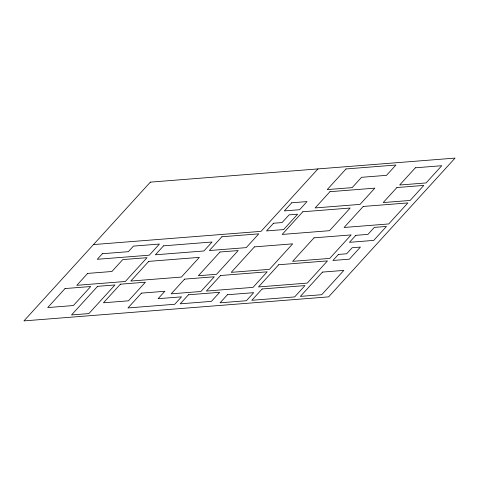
<?xml version="1.0" encoding="UTF-8"?>
<svg xmlns="http://www.w3.org/2000/svg" width="479" height="479" viewBox="0 0 479 479"><rect width="100%" height="100%" fill="white"/><g stroke="black" fill="none" stroke-linecap="round" stroke-linejoin="round"><path stroke-width="0.72" d="M317.942 168.913L261.055 231.357L93.477 244.577M150.364 182.134L23.95 320.9L328.636 296.866L455.05 158.1L150.364 182.134M65.042 288.556L47.72 307.572L73.395 305.542L90.717 286.526L65.042 288.556M102.368 253.72L97.297 259.289L149.292 255.187L159.435 244.051L133.437 246.104L128.366 251.673L102.368 253.72M87.651 273.407L76.808 285.316L125.336 281.484L147.029 257.678L122.762 259.588L111.918 271.497L87.651 273.407M97.602 286.334L71.539 314.948L88.878 313.577L114.948 284.969L97.602 286.334M120.403 284.185L103.452 302.788L128.45 300.818L145.394 282.215L120.403 284.185M148.741 261.366L130.803 281.053L181.391 277.066L199.33 257.373L148.741 261.366M163.549 245.835L155.388 254.798L203.898 250.972L212.059 242.009L163.549 245.835M141.473 293.124L127.971 307.949L174.745 304.261L181.499 296.848L158.106 298.692L164.86 291.28L141.473 293.124M221.915 236.758L209.365 250.541L246.236 247.631L258.786 233.848L221.915 236.758M184.589 279.125L171.189 293.831L200.911 291.489L214.311 276.778L184.589 279.125M219.999 252.002L198.384 275.724L216.58 274.287L238.195 250.565L219.999 252.002M188.457 294.777L180.212 303.83L211.419 301.369L219.663 292.316L188.457 294.777M220.55 275.503L206.377 291.058L253.032 287.376L267.198 271.821L220.55 275.503M291.723 202.791L284.322 210.916L299.609 209.712L307.009 201.581L291.723 202.791M273.527 223.238L266.522 230.926L283.616 229.579L297.627 214.203L289.077 214.873L282.071 222.567L273.527 223.238M254.451 246.871L231.237 272.347L269.467 269.336L292.675 243.853L254.451 246.871M302.806 211.766L282.161 234.429L329.546 230.692L350.191 208.03L302.806 211.766M227.417 294.741L220.065 302.812L246.35 300.734L253.696 292.669L227.417 294.741M346.018 168.955L327.217 189.594L352.161 187.624L361.561 177.308L386.511 175.338L395.911 165.021L346.018 168.955M329.947 191.69L315.146 207.934L360.04 204.389L374.841 188.145L329.947 191.69M278.718 264.743L258.492 286.945L307.243 283.101L327.468 260.899L278.718 264.743M262.139 288.969L251.81 300.303L294.651 296.926L304.979 285.586L262.139 288.969M314.014 237.847L292.621 261.336L329.738 258.409L351.131 234.92L314.014 237.847M363.238 206.449L344.09 227.471L388.72 223.95L407.869 202.928L363.238 206.449M396.893 187.546L383.212 202.563L410.138 200.444L423.819 185.421L396.893 187.546M415.347 167.8L399.66 185.02L426.082 182.936L441.77 165.716L415.347 167.8M338.443 254.421L332.935 260.468L349.413 259.163L360.424 247.074L352.185 247.727L346.682 253.768L338.443 254.421M355.825 235.339L349.466 242.32L373.734 240.404L386.451 226.441L374.321 227.399L367.962 234.381L355.825 235.339M322.517 272.084L300.375 296.393L321.696 294.711L343.844 270.401L322.517 272.084"/></g></svg>
